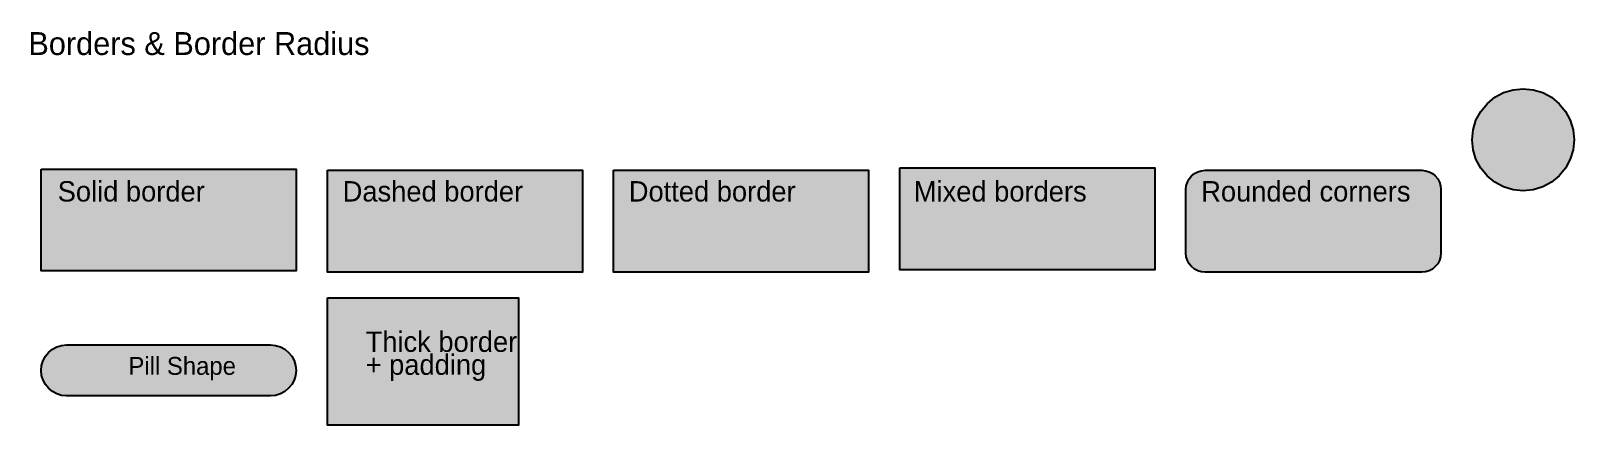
# Model space of a CAD drawing. Extents: x 2 to 1212, y 10 to 319.
import ezdxf

# ---------------------------------------------------------------- set-up
doc = ezdxf.new("R2010")
doc.units = 0

msp = doc.modelspace()

# ---------------------------------------------------------------- hatches: boundary and pattern name
at = {"true_color": 0xef5350}
msp.add_hatch(color=256, dxfattribs=at).paths.add_polyline_path([(1172.3, 274), (1172.3, 274), (1172.3, 274), (1180.1, 273.2), (1187.6, 271), (1194.5, 267.3), (1200.5, 262.3), (1205.5, 256.2), (1209.2, 249.3), (1211.5, 241.8), (1212.3, 234), (1212.3, 234), (1212.3, 234), (1211.5, 226.2), (1209.2, 218.7), (1205.5, 211.8), (1200.5, 205.7), (1194.5, 200.7), (1187.6, 197), (1180.1, 194.8), (1172.3, 194), (1172.3, 194), (1172.3, 194), (1164.5, 194.8), (1157, 197), (1150, 200.7), (1144, 205.7), (1139, 211.8), (1135.3, 218.7), (1133, 226.2), (1132.3, 234), (1132.3, 234), (1132.3, 234), (1133, 241.8), (1135.3, 249.3), (1139, 256.2), (1144, 262.3), (1150, 267.3), (1157, 271), (1164.5, 273.2), (1172.3, 274)], flags=0)
at = {"true_color": 0xffe0b2}
msp.add_hatch(color=256, dxfattribs=at).paths.add_polyline_path([(10, 211), (210, 211), (210, 131), (10, 131)], flags=0)
at = {"true_color": 0xbbdefb}
msp.add_hatch(color=256, dxfattribs=at).paths.add_polyline_path([(234.5, 210), (434.5, 210), (434.5, 130), (234.5, 130)], flags=0)
at = {"true_color": 0xffcdd2}
msp.add_hatch(color=256, dxfattribs=at).paths.add_polyline_path([(458.9, 210), (658.9, 210), (658.9, 130), (458.9, 130)], flags=0)
at = {"true_color": 0xe8f5e9}
msp.add_hatch(color=256, dxfattribs=at).paths.add_polyline_path([(683.4, 212), (883.4, 212), (883.4, 132), (683.4, 132)], flags=0)
at = {"true_color": 0xe1bee7}
msp.add_hatch(color=256, dxfattribs=at).paths.add_polyline_path([(922.8, 210), (1092.8, 210), (1092.8, 210), (1095.7, 209.7), (1098.6, 208.9), (1101.1, 207.5), (1103.4, 205.6), (1105.3, 203.3), (1106.7, 200.7), (1107.5, 197.9), (1107.8, 195), (1107.8, 145), (1107.8, 145), (1107.5, 142.1), (1106.7, 139.3), (1105.3, 136.7), (1103.4, 134.4), (1101.1, 132.5), (1098.6, 131.1), (1095.7, 130.3), (1092.8, 130), (922.8, 130), (922.8, 130), (919.9, 130.3), (917.1, 131.1), (914.5, 132.5), (912.2, 134.4), (910.3, 136.7), (909, 139.3), (908.1, 142.1), (907.8, 145), (907.8, 195), (907.8, 195), (908.1, 197.9), (909, 200.7), (910.3, 203.3), (912.2, 205.6), (914.5, 207.5), (917.1, 208.9), (919.9, 209.7), (922.8, 210)], flags=0)
at = {"true_color": 0xfff8e1}
msp.add_hatch(color=256, dxfattribs=at).paths.add_polyline_path([(234.5, 110), (384.5, 110), (384.5, 10), (234.5, 10)], flags=0)
at = {"true_color": 0x26a69a}
msp.add_hatch(color=256, dxfattribs=at).paths.add_polyline_path([(30, 73), (190, 73), (190, 73), (193.9, 72.6), (197.7, 71.5), (201.1, 69.6), (204.1, 67.1), (206.6, 64.1), (208.5, 60.7), (209.6, 56.9), (210, 53), (210, 53), (210, 53), (209.6, 49.1), (208.5, 45.3), (206.6, 41.9), (204.1, 38.9), (201.1, 36.4), (197.7, 34.5), (193.9, 33.4), (190, 33), (30, 33), (30, 33), (26.1, 33.4), (22.3, 34.5), (18.9, 36.4), (15.9, 38.9), (13.4, 41.9), (11.5, 45.3), (10.4, 49.1), (10, 53), (10, 53), (10, 53), (10.4, 56.9), (11.5, 60.7), (13.4, 64.1), (15.9, 67.1), (18.9, 69.6), (22.3, 71.5), (26.1, 72.6), (30, 73)], flags=0)

# ---------------------------------------------------------------- linework, layer by layer
at = {"true_color": 0xef5350}
msp.add_lwpolyline([(1172.3, 274), (1172.3, 274), (1172.3, 274), (1180.1, 273.2), (1187.6, 271), (1194.5, 267.3), (1200.5, 262.3), (1205.5, 256.2), (1209.2, 249.3), (1211.5, 241.8), (1212.3, 234), (1212.3, 234), (1212.3, 234), (1211.5, 226.2), (1209.2, 218.7), (1205.5, 211.8), (1200.5, 205.7), (1194.5, 200.7), (1187.6, 197), (1180.1, 194.8), (1172.3, 194), (1172.3, 194), (1172.3, 194), (1164.5, 194.8), (1157, 197), (1150, 200.7), (1144, 205.7), (1139, 211.8), (1135.3, 218.7), (1133, 226.2), (1132.3, 234), (1132.3, 234), (1132.3, 234), (1133, 241.8), (1135.3, 249.3), (1139, 256.2), (1144, 262.3), (1150, 267.3), (1157, 271), (1164.5, 273.2), (1172.3, 274)], close=True, dxfattribs=at)
at = {"true_color": 0x333333}
msp.add_lwpolyline([(10, 211), (210, 211), (210, 131), (10, 131)], close=True, dxfattribs=at)
at = {"true_color": 0x1565c0}
msp.add_lwpolyline([(234.5, 210), (434.5, 210), (434.5, 130), (234.5, 130)], close=True, dxfattribs=at)
at = {"true_color": 0xc62828}
msp.add_lwpolyline([(458.9, 210), (658.9, 210), (658.9, 130), (458.9, 130)], close=True, dxfattribs=at)
at = {"true_color": 0xe8f5e9}
msp.add_lwpolyline([(683.4, 212), (883.4, 212), (883.4, 132), (683.4, 132)], close=True, dxfattribs=at)
at = {"true_color": 0x6a1b9a}
msp.add_lwpolyline([(922.8, 210), (1092.8, 210), (1092.8, 210), (1095.7, 209.7), (1098.6, 208.9), (1101.1, 207.5), (1103.4, 205.6), (1105.3, 203.3), (1106.7, 200.7), (1107.5, 197.9), (1107.8, 195), (1107.8, 145), (1107.8, 145), (1107.5, 142.1), (1106.7, 139.3), (1105.3, 136.7), (1103.4, 134.4), (1101.1, 132.5), (1098.6, 131.1), (1095.7, 130.3), (1092.8, 130), (922.8, 130), (922.8, 130), (919.9, 130.3), (917.1, 131.1), (914.5, 132.5), (912.2, 134.4), (910.3, 136.7), (909, 139.3), (908.1, 142.1), (907.8, 145), (907.8, 195), (907.8, 195), (908.1, 197.9), (909, 200.7), (910.3, 203.3), (912.2, 205.6), (914.5, 207.5), (917.1, 208.9), (919.9, 209.7), (922.8, 210)], close=True, dxfattribs=at)
at = {"true_color": 0xff6f00}
msp.add_lwpolyline([(234.5, 110), (384.5, 110), (384.5, 10), (234.5, 10)], close=True, dxfattribs=at)
at = {"true_color": 0x26a69a}
msp.add_lwpolyline([(30, 73), (190, 73), (190, 73), (193.9, 72.6), (197.7, 71.5), (201.1, 69.6), (204.1, 67.1), (206.6, 64.1), (208.5, 60.7), (209.6, 56.9), (210, 53), (210, 53), (210, 53), (209.6, 49.1), (208.5, 45.3), (206.6, 41.9), (204.1, 38.9), (201.1, 36.4), (197.7, 34.5), (193.9, 33.4), (190, 33), (30, 33), (30, 33), (26.1, 33.4), (22.3, 34.5), (18.9, 36.4), (15.9, 38.9), (13.4, 41.9), (11.5, 45.3), (10.4, 49.1), (10, 53), (10, 53), (10, 53), (10.4, 56.9), (11.5, 60.7), (13.4, 64.1), (15.9, 67.1), (18.9, 69.6), (22.3, 71.5), (26.1, 72.6), (30, 73)], close=True, dxfattribs=at)

# ---------------------------------------------------------------- texts
at = {"true_color": 0x000000}
for s, height, p in [('Borders & Border Radius', 18, (0, 300.5)), ('Solid border', 16, (23, 185.5)), ('Dashed border', 16, (246.5, 185.5)), ('Dotted border', 16, (470.9, 185.5)), ('Mixed borders', 16, (694.4, 185.5)), ('Rounded corners', 16, (919.8, 185.5)), ('Thick border', 16, (264.5, 67.5)), ('+ padding', 16, (264.5, 49.5))]:
    msp.add_text(s, height=height, dxfattribs=at).set_placement(p)
at = {"true_color": 0xffffff}
msp.add_text('Pill Shape', height=14, dxfattribs=at).set_placement((78.5, 49.5))

doc.saveas('drawing.dxf')
